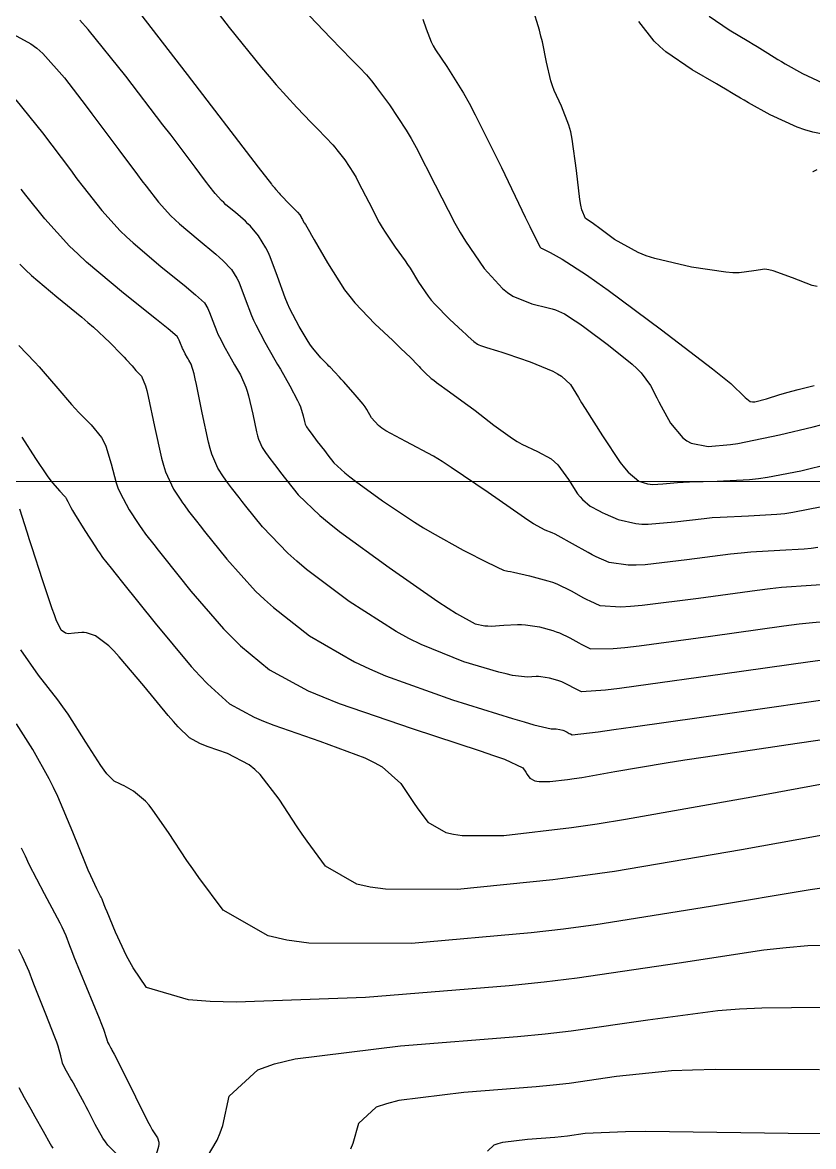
# Model space of a CAD drawing. Header units: metres. Extents: x 837475 to 838479, y 1189012 to 1191015.
# Drawn here: x 837773.2 to 837812.2, y 1189181 to 1189236.5 of the extents above; entities that cross this region are included whole.
import ezdxf

# ---------------------------------------------------------------- set-up
doc = ezdxf.new("R2010")
doc.units = ezdxf.units.M
doc.header["$LTSCALE"] = 0.3
doc.layers.add('COORD', color=7, linetype='Continuous', lineweight=20)
doc.layers.add('COTAS 10', color=1, linetype='Continuous')
doc.layers.add('COTAS INT', color=252, linetype='Continuous')

msp = doc.modelspace()

# ---------------------------------------------------------------- linework, layer by layer
at = {"layer": 'COORD'}
msp.add_line((837476.514, 1189213.872), (838476.514, 1189213.872), dxfattribs=at)
at = {"layer": 'COTAS 10'}
for points in [[(837782.003, 1189238.084), (837783.372, 1189236.276), (837784.975, 1189234.307), (837785.352, 1189233.859), (837785.698, 1189233.453), (837786.706, 1189232.335), (837787.424, 1189231.594), (837787.588, 1189231.426), (837787.737, 1189231.273), (837788.15, 1189230.851), (837788.483, 1189230.487), (837788.582, 1189230.37), (837788.683, 1189230.246), (837789.074, 1189229.742), (837789.505, 1189229.086), (837789.632, 1189228.868), (837789.762, 1189228.633), (837790.262, 1189227.652), (837790.779, 1189226.65), (837790.921, 1189226.403), (837791.063, 1189226.168), (837791.569, 1189225.43), (837792.05, 1189224.769), (837792.175, 1189224.583), (837792.298, 1189224.396), (837792.712, 1189223.711), (837793.185, 1189223.01), (837793.344, 1189222.813), (837793.515, 1189222.614), (837794.235, 1189221.887), (837794.906, 1189221.269), (837795.047, 1189221.139), (837795.168, 1189221.027), (837795.443, 1189220.772), (837795.628, 1189220.643), (837795.693, 1189220.611), (837795.764, 1189220.581), (837796.07, 1189220.482), (837796.608, 1189220.319), (837796.826, 1189220.247), (837797.073, 1189220.164), (837798.213, 1189219.77), (837799.332, 1189219.314), (837799.565, 1189219.191), (837799.766, 1189219.071), (837800.215, 1189218.653), (837800.599, 1189218.017), (837800.757, 1189217.759), (837800.939, 1189217.467), (837801.786, 1189216.116), (837802.666, 1189214.812), (837802.87, 1189214.548), (837803.055, 1189214.327), (837803.579, 1189213.879), (837804.009, 1189213.755), (837804.136, 1189213.738), (837804.266, 1189213.729), (837804.764, 1189213.756), (837805.49, 1189213.821), (837805.765, 1189213.835), (837806.072, 1189213.847), (837807.444, 1189213.878), (837809.036, 1189213.97), (837809.482, 1189214.022), (837809.929, 1189214.084), (837811.562, 1189214.402), (837813.029, 1189214.759)], [(837807.041, 1189236.844), (837808.032, 1189236.167), (837809.007, 1189235.593), (837809.225, 1189235.462), (837809.421, 1189235.342), (837809.942, 1189235.01), (837810.432, 1189234.701), (837810.608, 1189234.596), (837810.802, 1189234.483), (837811.649, 1189234.005), (837812.646, 1189233.549)], [(837812.916, 1189205.087), (837812.037, 1189204.969), (837807.705, 1189204.355), (837803.451, 1189203.759), (837802.621, 1189203.653), (837801.942, 1189203.572), (837800.748, 1189203.494), (837800.523, 1189203.597), (837800.455, 1189203.632), (837800.385, 1189203.669), (837800.11, 1189203.822), (837799.79, 1189203.977), (837799.691, 1189204.014), (837799.588, 1189204.05), (837799.179, 1189204.161), (837798.746, 1189204.228), (837798.627, 1189204.236), (837798.509, 1189204.24), (837798.086, 1189204.216), (837797.35, 1189204.299), (837797.034, 1189204.37), (837796.669, 1189204.463), (837794.947, 1189204.97), (837792.84, 1189205.817), (837792.233, 1189206.124), (837791.615, 1189206.461), (837789.298, 1189207.938), (837787.191, 1189209.526), (837786.706, 1189209.932), (837786.263, 1189210.325), (837785.018, 1189211.626), (837784.195, 1189212.658), (837784.017, 1189212.881), (837783.862, 1189213.076), (837783.486, 1189213.557), (837783.243, 1189213.89), (837783.171, 1189213.992), (837783.098, 1189214.099), (837782.819, 1189214.52), (837782.524, 1189215.214), (837782.44, 1189215.492), (837782.355, 1189215.808), (837782.042, 1189217.259), (837781.764, 1189218.66), (837781.702, 1189218.943), (837781.646, 1189219.182), (837781.497, 1189219.667), (837781.388, 1189219.861), (837781.357, 1189219.916), (837781.325, 1189219.971), (837781.209, 1189220.174), (837781.102, 1189220.377), (837781.076, 1189220.432), (837781.052, 1189220.486), (837780.979, 1189220.677), (837780.918, 1189220.844), (837780.901, 1189220.883), (837780.883, 1189220.918), (837780.82, 1189221.021), (837780.374, 1189221.399), (837780.116, 1189221.609), (837779.798, 1189221.864), (837778.164, 1189223.164), (837776.343, 1189224.697), (837775.908, 1189225.099), (837775.502, 1189225.491), (837774.288, 1189226.826), (837773.354, 1189228.003), (837773.126, 1189228.296)], [(837813.163, 1189193.874), (837812.029, 1189193.72), (837807.109, 1189192.897), (837801.461, 1189191.987), (837799.869, 1189191.779), (837798.264, 1189191.591), (837792.367, 1189191.07), (837787.306, 1189191.081), (837786.228, 1189191.228), (837785.292, 1189191.437), (837783.08, 1189192.714), (837781.878, 1189194.324), (837781.578, 1189194.745), (837781.292, 1189195.154), (837780.379, 1189196.539), (837779.617, 1189197.651), (837779.426, 1189197.889), (837779.244, 1189198.096), (837778.663, 1189198.589), (837778.197, 1189198.844), (837778.088, 1189198.901), (837777.988, 1189198.952), (837777.702, 1189199.086), (837777.349, 1189199.438), (837777.208, 1189199.627), (837777.047, 1189199.856), (837776.311, 1189201.011), (837775.43, 1189202.378), (837775.178, 1189202.74), (837774.923, 1189203.095), (837773.975, 1189204.318), (837773.101, 1189205.554)]]:
    msp.add_lwpolyline(points, dxfattribs=at)
at = {"layer": 'COTAS INT'}
for points in [[(837778.669, 1189237.365), (837781.305, 1189233.959), (837784.811, 1189229.385), (837785.458, 1189228.54), (837785.474, 1189228.519), (837785.478, 1189228.514), (837785.481, 1189228.509), (837785.492, 1189228.495), (837785.502, 1189228.484), (837785.506, 1189228.48), (837785.51, 1189228.477), (837785.526, 1189228.464), (837785.559, 1189228.427), (837785.575, 1189228.409), (837785.592, 1189228.387), (837785.677, 1189228.279), (837785.835, 1189228.097), (837785.898, 1189228.028), (837785.97, 1189227.952), (837786.303, 1189227.609), (837786.624, 1189227.281), (837786.69, 1189227.213), (837786.744, 1189227.155), (837786.857, 1189227.029), (837786.905, 1189226.956), (837786.919, 1189226.932), (837786.934, 1189226.906), (837786.989, 1189226.797), (837787.047, 1189226.686), (837787.062, 1189226.658), (837787.078, 1189226.632), (837787.134, 1189226.55), (837787.336, 1189226.215), (837787.443, 1189226.03), (837787.573, 1189225.805), (837788.227, 1189224.656), (837789.071, 1189223.337), (837789.32, 1189223.004), (837789.576, 1189222.686), (837790.555, 1189221.653), (837791.448, 1189220.822), (837791.651, 1189220.631), (837791.833, 1189220.457), (837792.329, 1189219.967), (837792.662, 1189219.623), (837792.742, 1189219.54), (837792.816, 1189219.462), (837793.042, 1189219.225), (837793.343, 1189218.96), (837793.465, 1189218.864), (837793.603, 1189218.759), (837794.242, 1189218.297), (837795.032, 1189217.726), (837795.266, 1189217.551), (837795.506, 1189217.369), (837796.428, 1189216.652), (837797.344, 1189215.988), (837797.581, 1189215.839), (837797.811, 1189215.706), (837798.579, 1189215.352), (837799.252, 1189214.987), (837799.422, 1189214.846), (837799.584, 1189214.688), (837800.108, 1189213.973), (837800.563, 1189213.267), (837800.681, 1189213.114), (837800.797, 1189212.979), (837801.185, 1189212.646), (837801.62, 1189212.416), (837801.765, 1189212.346), (837801.92, 1189212.273), (837802.569, 1189211.989), (837803.431, 1189211.788), (837803.722, 1189211.768), (837804.035, 1189211.763), (837805.352, 1189211.876), (837806.8, 1189212.05), (837807.195, 1189212.085), (837807.589, 1189212.114), (837808.989, 1189212.17), (837810.386, 1189212.251), (837810.776, 1189212.296), (837811.169, 1189212.351), (837812.6, 1189212.629)], [(837812.367, 1189223.498), (837812.136, 1189223.551), (837811.159, 1189223.914), (837810.205, 1189224.271), (837809.988, 1189224.32), (837809.792, 1189224.348), (837809.253, 1189224.269), (837808.533, 1189224.162), (837808.223, 1189224.172), (837807.865, 1189224.2), (837806.171, 1189224.444), (837804.369, 1189224.871), (837803.943, 1189225.015), (837803.549, 1189225.169), (837802.388, 1189225.816), (837801.586, 1189226.412), (837801.417, 1189226.534), (837801.272, 1189226.638), (837800.943, 1189226.855), (837800.769, 1189227.276), (837800.722, 1189227.508), (837800.675, 1189227.789), (837800.509, 1189229.219), (837800.297, 1189230.774), (837800.22, 1189231.133), (837800.136, 1189231.462), (837799.768, 1189232.395), (837799.4, 1189233.173), (837799.316, 1189233.405), (837799.24, 1189233.643), (837799.03, 1189234.563), (837798.826, 1189235.564), (837798.754, 1189235.853), (837798.676, 1189236.148), (837798.338, 1189237.259)], [(837812.408, 1189210.617), (837812.071, 1189210.57), (837811.735, 1189210.531), (837810.535, 1189210.462), (837809.105, 1189210.381), (837808.626, 1189210.336), (837808.109, 1189210.28), (837805.94, 1189209.995), (837803.889, 1189209.762), (837803.447, 1189209.739), (837803.059, 1189209.734), (837802.114, 1189209.865), (837801.478, 1189210.158), (837801.286, 1189210.255), (837801.087, 1189210.359), (837800.31, 1189210.792), (837799.602, 1189211.186), (837799.447, 1189211.265), (837799.309, 1189211.332), (837798.96, 1189211.467), (837798.387, 1189211.784), (837798.108, 1189211.965), (837797.777, 1189212.187), (837796.147, 1189213.327), (837794.328, 1189214.568), (837793.878, 1189214.854), (837793.45, 1189215.115), (837792.097, 1189215.848), (837791.104, 1189216.374), (837790.903, 1189216.504), (837790.734, 1189216.627), (837790.39, 1189217.016), (837790.171, 1189217.416), (837790.081, 1189217.547), (837789.978, 1189217.686), (837789.497, 1189218.259), (837789.011, 1189218.797), (837788.904, 1189218.915), (837788.81, 1189219.019), (837788.569, 1189219.279), (837788.367, 1189219.49), (837788.297, 1189219.563), (837788.221, 1189219.642), (837787.896, 1189219.978), (837787.51, 1189220.443), (837787.395, 1189220.603), (837787.277, 1189220.777), (837786.824, 1189221.517), (837786.371, 1189222.398), (837786.253, 1189222.661), (837786.139, 1189222.933), (837785.757, 1189223.98), (837785.395, 1189224.96), (837785.294, 1189225.188), (837785.192, 1189225.398), (837784.822, 1189226.001), (837784.421, 1189226.468), (837784.3, 1189226.593), (837784.174, 1189226.715), (837783.685, 1189227.139), (837783.218, 1189227.532), (837783.106, 1189227.635), (837783.002, 1189227.736), (837782.691, 1189228.078), (837782.379, 1189228.478), (837782.275, 1189228.614), (837782.163, 1189228.762), (837781.694, 1189229.39), (837780.854, 1189230.505), (837780.508, 1189230.96), (837780.113, 1189231.478), (837778.278, 1189233.876), (837776.425, 1189236.178), (837776.019, 1189236.635)], [(837787.33, 1189236.849), (837788.385, 1189235.759), (837789.416, 1189234.693), (837789.624, 1189234.479), (837789.798, 1189234.299), (837790.144, 1189233.944), (837790.396, 1189233.638), (837790.511, 1189233.49), (837790.645, 1189233.315), (837791.291, 1189232.454), (837792.105, 1189231.217), (837792.345, 1189230.804), (837792.591, 1189230.361), (837793.534, 1189228.506), (837794.503, 1189226.626), (837794.766, 1189226.166), (837795.026, 1189225.732), (837795.945, 1189224.386), (837796.855, 1189223.403), (837797.109, 1189223.199), (837797.364, 1189223.023), (837798.295, 1189222.634), (837799.114, 1189222.439), (837799.299, 1189222.387), (837799.465, 1189222.335), (837799.913, 1189222.152), (837800.448, 1189221.806), (837800.668, 1189221.651), (837800.92, 1189221.47), (837802.09, 1189220.603), (837803.245, 1189219.667), (837803.486, 1189219.443), (837803.694, 1189219.233), (837804.161, 1189218.602), (837804.463, 1189217.994), (837804.566, 1189217.799), (837804.678, 1189217.593), (837805.15, 1189216.753), (837805.754, 1189216.02), (837805.948, 1189215.881), (837806.154, 1189215.769), (837806.994, 1189215.6), (837808.093, 1189215.695), (837808.461, 1189215.751), (837808.858, 1189215.82), (837810.523, 1189216.174), (837812.171, 1189216.575), (837812.557, 1189216.672)], [(837792.926, 1189236.695), (837793.099, 1189236.205), (837793.34, 1189235.573), (837793.442, 1189235.376), (837793.56, 1189235.17), (837794.117, 1189234.346), (837794.93, 1189233.043), (837795.21, 1189232.535), (837795.513, 1189231.962), (837796.807, 1189229.361), (837797.979, 1189226.924), (837798.206, 1189226.454), (837798.391, 1189226.074), (837798.706, 1189225.442), (837798.745, 1189225.4), (837798.756, 1189225.391), (837798.767, 1189225.384), (837798.807, 1189225.367), (837798.985, 1189225.281), (837799.082, 1189225.23), (837799.201, 1189225.168), (837799.805, 1189224.842), (837801.007, 1189224.063), (837801.503, 1189223.714), (837802.069, 1189223.307), (837804.703, 1189221.357), (837807.218, 1189219.428), (837807.71, 1189219.035), (837808.113, 1189218.703), (837808.828, 1189218.01), (837809.073, 1189217.82), (837809.179, 1189217.805), (837809.302, 1189217.806), (837809.884, 1189217.942), (837810.541, 1189218.161), (837810.712, 1189218.213), (837810.878, 1189218.262), (837811.434, 1189218.41), (837812.035, 1189218.563), (837812.228, 1189218.615)], [(837813.615, 1189230.823), (837812.159, 1189231.11), (837811.77, 1189231.227), (837811.387, 1189231.359), (837810.053, 1189231.972), (837808.987, 1189232.565), (837808.773, 1189232.686), (837808.594, 1189232.787), (837808.239, 1189232.997), (837807.85, 1189233.233), (837807.65, 1189233.351), (837807.41, 1189233.492), (837806.207, 1189234.194), (837804.913, 1189235.078), (837804.615, 1189235.334), (837804.342, 1189235.596), (837803.576, 1189236.581)], [(837772.538, 1189236.043), (837773.593, 1189235.479), (837773.887, 1189235.25), (837774.182, 1189234.991), (837775.252, 1189233.793), (837776.316, 1189232.395), (837776.607, 1189232.01), (837776.897, 1189231.625), (837777.929, 1189230.241), (837778.852, 1189229.006), (837779.072, 1189228.715), (837779.277, 1189228.446), (837779.89, 1189227.661), (837780.502, 1189226.987), (837780.707, 1189226.79), (837780.926, 1189226.587), (837781.845, 1189225.814), (837782.716, 1189225.098), (837782.905, 1189224.932), (837783.072, 1189224.779), (837783.488, 1189224.341), (837783.756, 1189223.905), (837783.829, 1189223.753), (837783.902, 1189223.588), (837784.164, 1189222.879), (837784.472, 1189222.067), (837784.575, 1189221.836), (837784.684, 1189221.603), (837785.14, 1189220.742), (837785.635, 1189219.877), (837785.768, 1189219.642), (837785.901, 1189219.409), (837786.367, 1189218.585), (837786.747, 1189217.866), (837786.825, 1189217.7), (837786.892, 1189217.547), (837787.032, 1189217.116), (837787.095, 1189216.826), (837787.112, 1189216.762), (837787.129, 1189216.707), (837787.188, 1189216.568), (837787.305, 1189216.403), (837787.422, 1189216.247), (837787.724, 1189215.849), (837788.07, 1189215.4), (837788.16, 1189215.284), (837788.247, 1189215.172), (837788.543, 1189214.798), (837789.081, 1189214.296), (837789.321, 1189214.104), (837789.601, 1189213.888), (837790.939, 1189212.915), (837792.521, 1189211.858), (837792.954, 1189211.589), (837793.385, 1189211.33), (837794.923, 1189210.481), (837796.155, 1189209.853), (837796.393, 1189209.733), (837796.586, 1189209.637), (837796.908, 1189209.487), (837797.121, 1189209.448), (837797.245, 1189209.423), (837797.397, 1189209.39), (837798.182, 1189209.219), (837799.087, 1189208.974), (837799.315, 1189208.895), (837799.534, 1189208.811), (837800.243, 1189208.468), (837800.853, 1189208.129), (837801.009, 1189208.047), (837801.16, 1189207.971), (837801.659, 1189207.741), (837802.687, 1189207.68), (837803.171, 1189207.71), (837803.743, 1189207.761), (837806.528, 1189208.115), (837809.419, 1189208.51), (837810.056, 1189208.586), (837810.622, 1189208.648), (837812.08, 1189208.754), (837813.085, 1189208.812)], [(837772.853, 1189232.715), (837774.174, 1189231.079), (837775.544, 1189229.245), (837775.871, 1189228.813), (837776.176, 1189228.413), (837777.089, 1189227.243), (837778.002, 1189226.239), (837778.307, 1189225.944), (837778.635, 1189225.642), (837780.005, 1189224.489), (837781.257, 1189223.481), (837781.51, 1189223.27), (837781.723, 1189223.089), (837782.154, 1189222.681), (837782.319, 1189222.412), (837782.365, 1189222.318), (837782.41, 1189222.216), (837782.572, 1189221.778), (837782.762, 1189221.277), (837782.825, 1189221.134), (837782.893, 1189220.99), (837783.174, 1189220.458), (837783.48, 1189219.924), (837783.563, 1189219.779), (837783.644, 1189219.635), (837783.932, 1189219.126), (837784.197, 1189218.524), (837784.264, 1189218.321), (837784.328, 1189218.104), (837784.537, 1189217.188), (837784.725, 1189216.317), (837784.776, 1189216.127), (837784.826, 1189215.96), (837785.004, 1189215.544), (837785.202, 1189215.251), (837785.265, 1189215.161), (837785.332, 1189215.068), (837785.605, 1189214.703), (837785.966, 1189214.238), (837786.089, 1189214.082), (837786.221, 1189213.915), (837786.781, 1189213.212), (837787.848, 1189212.187), (837788.301, 1189211.816), (837788.821, 1189211.407), (837791.266, 1189209.618), (837793.674, 1189207.954), (837794.171, 1189207.625), (837794.594, 1189207.353), (837795.508, 1189206.844), (837795.989, 1189206.751), (837796.139, 1189206.74), (837796.296, 1189206.736), (837796.923, 1189206.779), (837797.602, 1189206.817), (837797.792, 1189206.811), (837797.983, 1189206.798), (837798.681, 1189206.69), (837799.337, 1189206.512), (837799.503, 1189206.455), (837799.662, 1189206.394), (837800.176, 1189206.145), (837800.619, 1189205.899), (837800.732, 1189205.84), (837800.842, 1189205.784), (837801.203, 1189205.617), (837802.314, 1189205.626), (837802.896, 1189205.682), (837803.597, 1189205.76), (837807.117, 1189206.235), (837810.728, 1189206.739), (837811.486, 1189206.836), (837812.139, 1189206.915), (837813.625, 1189207.046)], [(837812.195, 1189229.131), (837812.186, 1189229.171), (837812.374, 1189229.272)], [(837773.045, 1189224.589), (837773.324, 1189224.317), (837773.624, 1189224.04), (837774.875, 1189222.986), (837776.118, 1189221.974), (837776.412, 1189221.723), (837776.685, 1189221.485), (837777.492, 1189220.729), (837778.066, 1189220.142), (837778.192, 1189220.01), (837778.304, 1189219.891), (837778.59, 1189219.57), (837778.778, 1189219.35), (837778.828, 1189219.295), (837778.877, 1189219.243), (837779.047, 1189219.073), (837779.244, 1189218.599), (837779.311, 1189218.354), (837779.383, 1189218.06), (837779.686, 1189216.589), (837780.037, 1189215.025), (837780.138, 1189214.672), (837780.242, 1189214.354), (837780.635, 1189213.496), (837780.994, 1189212.946), (837781.077, 1189212.823), (837781.153, 1189212.711), (837781.367, 1189212.412), (837781.759, 1189211.915), (837781.946, 1189211.679), (837782.168, 1189211.401), (837783.256, 1189210.04), (837784.678, 1189208.464), (837785.112, 1189208.049), (837785.562, 1189207.644), (837787.33, 1189206.258), (837789.556, 1189204.967), (837790.294, 1189204.622), (837791.085, 1189204.282), (837794.385, 1189203.097), (837797.349, 1189202.175), (837797.928, 1189202.001), (837798.404, 1189201.862), (837799.25, 1189201.653), (837799.415, 1189201.662), (837799.462, 1189201.661), (837799.508, 1189201.658), (837799.678, 1189201.631), (837799.838, 1189201.588), (837799.879, 1189201.574), (837799.918, 1189201.559), (837800.043, 1189201.499), (837800.151, 1189201.438), (837800.205, 1189201.411), (837800.293, 1189201.37), (837801.57, 1189201.518), (837802.346, 1189201.624), (837803.305, 1189201.758), (837808.293, 1189202.474), (837813.347, 1189203.199)], [(837773.001, 1189220.581), (837773.791, 1189219.755), (837774.002, 1189219.525), (837774.209, 1189219.294), (837774.929, 1189218.452), (837775.604, 1189217.663), (837775.784, 1189217.464), (837775.96, 1189217.275), (837776.57, 1189216.665), (837777.08, 1189216.033), (837777.192, 1189215.829), (837777.293, 1189215.614), (837777.553, 1189214.733), (837777.801, 1189213.802), (837777.893, 1189213.555), (837777.995, 1189213.312), (837778.451, 1189212.472), (837778.891, 1189211.794), (837778.983, 1189211.653), (837779.064, 1189211.533), (837779.248, 1189211.266), (837779.655, 1189210.753), (837779.875, 1189210.477), (837780.142, 1189210.144), (837781.493, 1189208.455), (837783.094, 1189206.603), (837783.517, 1189206.166), (837783.933, 1189205.762), (837785.363, 1189204.578), (837787.279, 1189203.543), (837788.001, 1189203.233), (837788.807, 1189202.912), (837792.406, 1189201.67), (837795.763, 1189200.577), (837796.415, 1189200.35), (837796.947, 1189200.156), (837797.865, 1189199.728), (837797.999, 1189199.522), (837798.073, 1189199.414), (837798.21, 1189199.229), (837798.444, 1189199.094), (837798.543, 1189199.072), (837798.657, 1189199.056), (837799.192, 1189199.055), (837800.069, 1189199.157), (837800.398, 1189199.207), (837800.764, 1189199.265), (837802.399, 1189199.554), (837804.92, 1189199.982), (837805.846, 1189200.128), (837806.87, 1189200.287), (837811.39, 1189200.959), (837815.585, 1189201.564)], [(837773.147, 1189216.058), (837773.819, 1189215.012), (837774.398, 1189214.156), (837774.534, 1189213.969), (837774.658, 1189213.804), (837775.019, 1189213.39), (837775.257, 1189213.146), (837775.305, 1189213.088), (837775.344, 1189213.035), (837775.421, 1189212.878), (837775.565, 1189212.58), (837775.647, 1189212.438), (837775.748, 1189212.27), (837776.266, 1189211.448), (837776.787, 1189210.642), (837776.89, 1189210.484), (837776.974, 1189210.354), (837777.13, 1189210.12), (837777.551, 1189209.592), (837777.804, 1189209.276), (837778.115, 1189208.887), (837779.731, 1189206.869), (837781.509, 1189204.741), (837781.923, 1189204.282), (837782.303, 1189203.88), (837783.395, 1189202.898), (837784.608, 1189202.243), (837785.065, 1189202.046), (837785.575, 1189201.844), (837787.854, 1189201.057), (837790.062, 1189200.232), (837790.527, 1189200.005), (837790.928, 1189199.778), (837791.85, 1189198.963), (837792.361, 1189198.176), (837792.504, 1189197.968), (837792.646, 1189197.763), (837793.166, 1189197.057), (837794.06, 1189196.542), (837794.438, 1189196.457), (837794.873, 1189196.398), (837796.917, 1189196.393), (837800.263, 1189196.783), (837801.518, 1189196.972), (837802.916, 1189197.196), (837809.155, 1189198.299), (837815.034, 1189199.387)], [(837814.306, 1189196.703), (837808.651, 1189195.694), (837802.381, 1189194.627), (837800.823, 1189194.4), (837799.343, 1189194.202), (837794.642, 1189193.732), (837791.089, 1189193.739), (837790.333, 1189193.842), (837789.676, 1189193.989), (837788.123, 1189194.885), (837787.219, 1189196.112), (837786.971, 1189196.468), (837786.723, 1189196.83), (837785.835, 1189198.197), (837784.909, 1189199.401), (837784.638, 1189199.66), (837784.36, 1189199.888), (837783.301, 1189200.444), (837782.343, 1189200.775), (837782.129, 1189200.86), (837781.937, 1189200.943), (837781.427, 1189201.218), (837780.859, 1189201.767), (837780.63, 1189202.023), (837780.37, 1189202.323), (837779.173, 1189203.778), (837777.956, 1189205.222), (837777.683, 1189205.514), (837777.438, 1189205.759), (837776.786, 1189206.257), (837776.341, 1189206.394), (837776.227, 1189206.412), (837776.117, 1189206.421), (837775.751, 1189206.383), (837775.444, 1189206.348), (837775.371, 1189206.36), (837775.302, 1189206.38), (837775.097, 1189206.53), (837774.849, 1189207.038), (837774.754, 1189207.284), (837774.647, 1189207.576), (837774.165, 1189209.011), (837773.656, 1189210.602), (837773.532, 1189210.992), (837773.415, 1189211.36), (837773.054, 1189212.506)], [(837815.567, 1189191.05), (837811.921, 1189190.944), (837810.85, 1189190.854), (837809.752, 1189190.738), (837805.567, 1189190.099), (837800.541, 1189189.347), (837798.915, 1189189.159), (837797.186, 1189188.98), (837790.092, 1189188.408), (837783.716, 1189188.17), (837782.44, 1189188.202), (837781.376, 1189188.277), (837779.3, 1189188.899), (837778.645, 1189189.863), (837778.476, 1189190.154), (837778.313, 1189190.454), (837777.769, 1189191.623), (837777.359, 1189192.623), (837777.28, 1189192.817), (837777.215, 1189192.976), (837777.107, 1189193.25), (837777.06, 1189193.352), (837777.035, 1189193.402), (837777.004, 1189193.462), (837776.847, 1189193.756), (837776.548, 1189194.403), (837776.429, 1189194.686), (837776.293, 1189195.013), (837775.668, 1189196.567), (837774.922, 1189198.313), (837774.709, 1189198.762), (837774.494, 1189199.195), (837773.696, 1189200.633), (837772.883, 1189201.902)], [(837773.125, 1189195.792), (837773.312, 1189195.387), (837773.504, 1189194.982), (837774.251, 1189193.528), (837774.893, 1189192.329), (837775.019, 1189192.086), (837775.123, 1189191.882), (837775.313, 1189191.466), (837775.498, 1189190.971), (837775.599, 1189190.716), (837775.722, 1189190.412), (837776.344, 1189188.888), (837776.96, 1189187.376), (837777.078, 1189187.078), (837777.174, 1189186.832), (837777.332, 1189186.381), (837777.356, 1189186.264), (837777.368, 1189186.23), (837777.382, 1189186.194), (837777.45, 1189186.058), (837777.54, 1189185.902), (837777.567, 1189185.855), (837777.595, 1189185.805), (837777.704, 1189185.611), (837777.935, 1189185.159), (837778.04, 1189184.948), (837778.163, 1189184.7), (837778.752, 1189183.491), (837779.348, 1189182.297), (837779.474, 1189182.058), (837779.584, 1189181.86), (837779.841, 1189181.472), (837779.915, 1189181.252), (837779.909, 1189181.158), (837779.892, 1189181.05), (837779.737, 1189180.541)], [(837777.894, 1189180.607), (837777.399, 1189181.118), (837777.274, 1189181.28), (837777.154, 1189181.45), (837776.761, 1189182.136), (837776.418, 1189182.828), (837776.329, 1189183.002), (837776.243, 1189183.169), (837775.953, 1189183.706), (837775.695, 1189184.164), (837775.63, 1189184.28), (837775.566, 1189184.392), (837775.356, 1189184.758), (837775.195, 1189185.079), (837775.162, 1189185.162), (837775.135, 1189185.243), (837775.077, 1189185.517), (837774.948, 1189185.99), (837774.875, 1189186.197), (837774.786, 1189186.437), (837774.332, 1189187.579), (837773.868, 1189188.728), (837773.772, 1189188.972), (837773.691, 1189189.184), (837773.519, 1189189.681), (837773.185, 1189190.411), (837773.003, 1189190.77)], [(837782.091, 1189180.196), (837782.78, 1189181.363), (837782.929, 1189181.717), (837783.06, 1189182.084), (837783.38, 1189183.522), (837784.798, 1189184.832), (837785.619, 1189185.118), (837786.627, 1189185.371), (837791.819, 1189186.011), (837797.589, 1189186.468), (837798.961, 1189186.605), (837800.235, 1189186.747), (837804.025, 1189187.302), (837807.476, 1189187.755), (837808.537, 1189187.834), (837809.644, 1189187.893), (837814.025, 1189187.937)], [(837812.483, 1189184.824), (837807.367, 1189184.842), (837806.224, 1189184.815), (837805.199, 1189184.773), (837802.483, 1189184.504), (837800.145, 1189184.162), (837799.359, 1189184.074), (837798.513, 1189183.99), (837794.954, 1189183.708), (837791.751, 1189183.313), (837791.129, 1189183.157), (837790.622, 1189182.98), (837789.748, 1189182.173), (837789.481, 1189181.193), (837789.357, 1189180.909)], [(837773.009, 1189183.963), (837773.262, 1189183.458), (837773.593, 1189182.881), (837773.693, 1189182.705), (837773.796, 1189182.522), (837774.202, 1189181.801), (837774.55, 1189181.178), (837774.618, 1189181.056), (837774.673, 1189180.957)], [(837796.116, 1189180.823), (837796.447, 1189181.129), (837796.639, 1189181.196), (837796.875, 1189181.255), (837798.088, 1189181.405), (837799.436, 1189181.512), (837799.757, 1189181.544), (837800.055, 1189181.577), (837800.941, 1189181.706), (837802.922, 1189181.79), (837803.911, 1189181.795), (837805.091, 1189181.791), (837810.941, 1189181.71), (837816.735, 1189181.668)]]:
    msp.add_lwpolyline(points, dxfattribs=at)

doc.saveas('drawing.dxf')
